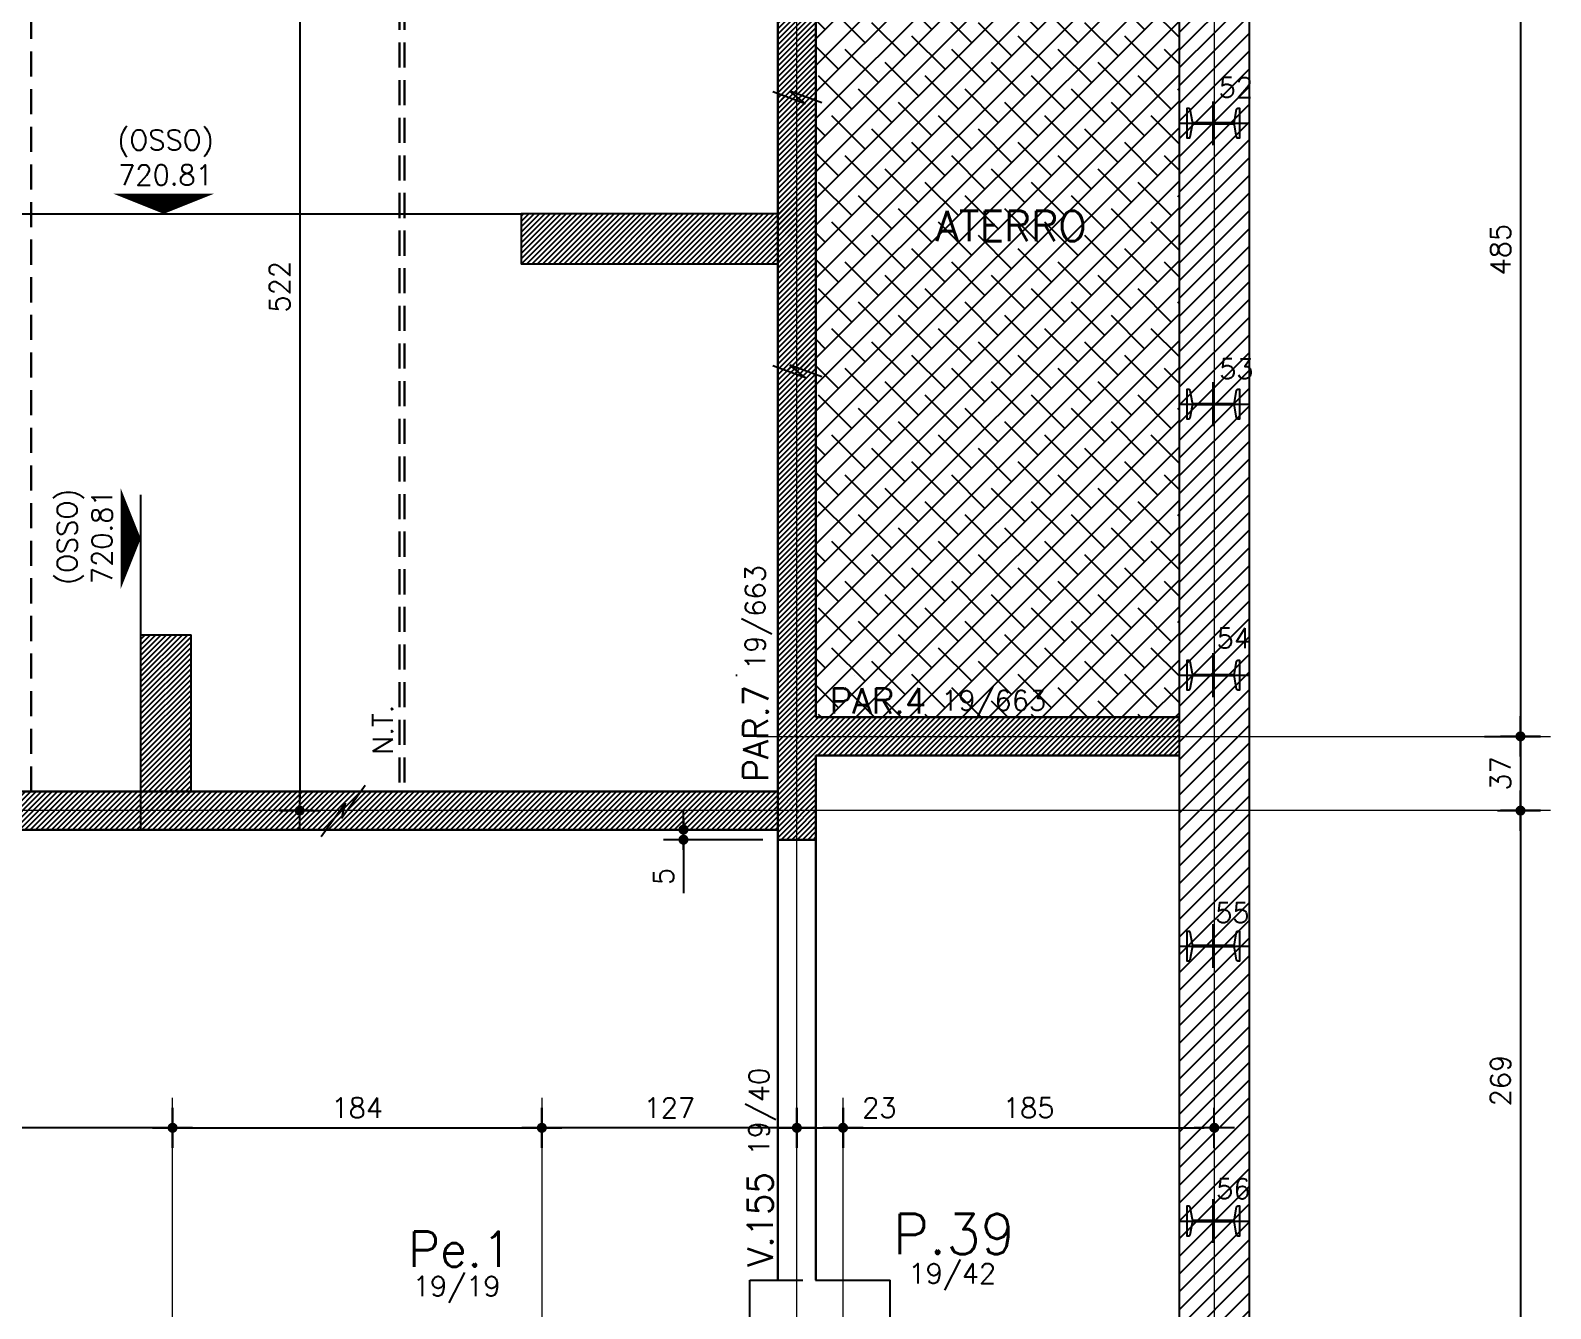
# Model space of a CAD drawing. Header units: inches. Extents: x 164 to 6104, y 4585 to 8790.
# Drawn here: x 3171 to 3928, y 6401 to 7038 of the extents above; entities that cross this region are included whole.
import ezdxf
from ezdxf.enums import TextEntityAlignment as Align

# ---------------------------------------------------------------- set-up
doc = ezdxf.new("R2010")
doc.units = ezdxf.units.IN
doc.header["$LTSCALE"] = 50
doc.header["$MEASUREMENT"] = 0
doc.linetypes.add('DOT', pattern=[6.35, 0, -6.35])
doc.linetypes.add('HIDDEN', pattern=[0.375, 0.25, -0.125])
for name, color, linetype in [('ALVENARIA', 10, 'HIDDEN'), ('ATERRO', 253, 'Continuous'), ('BLOCOS', 3, 'Continuous'), ('CORTE-FORMA', 1, 'Continuous'), ('CORTINA', 7, 'Continuous'), ('COTA', 6, 'Continuous'), ('FO-TEXTO-VIGAS', 3, 'Continuous'), ('NIVEL', 3, 'Continuous'), ('PAREDE', 191, 'Continuous'), ('PERFIL-CORTINA', 210, 'Continuous'), ('TEXTO', 3, 'Continuous'), ('TEXTO_PERFIL', 4, 'Continuous')]:
    doc.layers.add(name, color=color, linetype=linetype)
for name, color, linetype, lineweight in [('FO-Eixos', 150, 'Continuous', 5), ('FO-Textos dos pilares', 3, 'Continuous', 20), ('FO-Vigas', 2, 'Continuous', 30)]:
    doc.layers.add(name, color=color, linetype=linetype, lineweight=lineweight)
doc.styles.add('060CL', font='simplex.shx', dxfattribs={"height": 11.25})
doc.styles.add('ROMANS', font='romans.shx')
doc.dimstyles.new('COTA_50', dxfattribs={"dimscale": 5, "dimtxt": 2, "dimasz": 1, "dimexe": 2, "dimexo": 1.5, "dimgap": 1, "dimtad": 1, "dimzin": 12, "dimdsep": 46, "dimtxsty": 'ROMANS', "dimblk1": 'COTA', "dimblk2": 'COTA', "dimsah": 1, "dimcen": -4, "dimdle": 1.5, "dimclrd": 6, "dimclre": 6, "dimclrt": 3, "dimadec": 0, "dimazin": 0, "dimtfac": 1, "dimtofl": 0, "dimtmove": 0, "dimatfit": 3, "dimldrblk": 'COTA', "dimfxl": 1, "dimtolj": 1, "dimtzin": 12, "dimarcsym": 0})

# ---------------------------------------------------------------- blocks, each defined once
blk = doc.blocks.new('COTA')
at = {"layer": 'COTA'}
for p, q in [((0, -2), (0, 2)), ((2, 0), (-2, 0))]:
    blk.add_line(p, q, dxfattribs=at)
at = {"layer": 'COTA', "const_width": 0.5}
blk.add_lwpolyline([(-0.25, 0, 1), (0.25, 0, 1)], format="xyb", close=True, dxfattribs=at)
blk = doc.blocks.new('*D167')
at = {"layer": 'COTA', "color": 6, "lineweight": -2, "transparency": 16777216}
for p, q in [((3575.99, 6494.34), (3575.99, 6500.79)), ((3760.96, 6494.34), (3760.96, 6500.79)), ((3580.99, 6490.79), (3755.96, 6490.79))]:
    blk.add_line(p, q, dxfattribs=at)
at = {"layer": 'Defpoints', "color": 0, "transparency": 16777216}
for p in [(3760.96, 6490.79), (3575.99, 6486.84), (3760.96, 6486.84)]:
    blk.add_point(p, dxfattribs=at)
at = {"layer": 'COTA', "color": 6, "lineweight": -2, "transparency": 16777216, "xscale": 5, "yscale": 5, "zscale": 5, "rotation": 180}
blk.add_blockref('COTA', (3575.99, 6490.79), dxfattribs=at)
at = {"layer": 'COTA', "color": 6, "lineweight": -2, "transparency": 16777216, "xscale": 5, "yscale": 5, "zscale": 5}
blk.add_blockref('COTA', (3760.96, 6490.79), dxfattribs=at)
at = {"layer": 'COTA', "color": 3, "transparency": 16777216, "insert": (3668.48, 6500.79), "char_height": 10, "attachment_point": 5, "style": 'ROMANS'}
blk.add_mtext('\\A1;185', dxfattribs=at)
blk = doc.blocks.new('*D168')
at = {"layer": 'COTA', "color": 6, "lineweight": -2, "transparency": 16777216}
for p, q in [((3552.99, 6489.06), (3552.99, 6500.79)), ((3575.99, 6489.06), (3575.99, 6500.79)), ((3557.99, 6490.79), (3570.99, 6490.79)), ((3575.99, 6490.79), (3607.18, 6490.79))]:
    blk.add_line(p, q, dxfattribs=at)
at = {"layer": 'Defpoints', "color": 0, "transparency": 16777216}
for p in [(3575.99, 6490.79), (3552.99, 6481.56), (3575.99, 6481.56)]:
    blk.add_point(p, dxfattribs=at)
at = {"layer": 'COTA', "color": 6, "lineweight": -2, "transparency": 16777216, "xscale": 5, "yscale": 5, "zscale": 5, "rotation": 180}
blk.add_blockref('COTA', (3552.99, 6490.79), dxfattribs=at)
at = {"layer": 'COTA', "color": 6, "lineweight": -2, "transparency": 16777216, "xscale": 5, "yscale": 5, "zscale": 5}
blk.add_blockref('COTA', (3575.99, 6490.79), dxfattribs=at)
at = {"layer": 'COTA', "color": 3, "transparency": 16777216, "insert": (3594.09, 6500.79), "char_height": 10, "attachment_point": 5, "style": 'ROMANS'}
blk.add_mtext('\\A1;23', dxfattribs=at)
blk = doc.blocks.new('*D169')
at = {"layer": 'COTA', "color": 6, "lineweight": -2, "transparency": 16777216}
for p, q in [((3425.96, 6486.63), (3425.96, 6500.79)), ((3552.99, 6486.63), (3552.99, 6500.79)), ((3547.99, 6490.79), (3430.96, 6490.79))]:
    blk.add_line(p, q, dxfattribs=at)
at = {"layer": 'Defpoints', "color": 0, "transparency": 16777216}
for p in [(3425.96, 6490.79), (3425.96, 6479.13), (3552.99, 6479.13)]:
    blk.add_point(p, dxfattribs=at)
at = {"layer": 'COTA', "color": 6, "lineweight": -2, "transparency": 16777216, "xscale": 5, "yscale": 5, "zscale": 5, "rotation": 180}
blk.add_blockref('COTA', (3425.96, 6490.79), dxfattribs=at)
at = {"layer": 'COTA', "color": 6, "lineweight": -2, "transparency": 16777216, "xscale": 5, "yscale": 5, "zscale": 5}
blk.add_blockref('COTA', (3552.99, 6490.79), dxfattribs=at)
at = {"layer": 'COTA', "color": 3, "transparency": 16777216, "insert": (3489.48, 6500.79), "char_height": 10, "attachment_point": 5, "style": 'ROMANS'}
blk.add_mtext('\\A1;127', dxfattribs=at)
blk = doc.blocks.new('*D170')
at = {"layer": 'COTA', "color": 6, "lineweight": -2, "transparency": 16777216}
for p, q in [((3053.99, 6487.3), (3053.99, 6500.79)), ((3241.99, 6487.3), (3241.99, 6500.79)), ((3236.99, 6490.79), (3058.99, 6490.79))]:
    blk.add_line(p, q, dxfattribs=at)
at = {"layer": 'Defpoints', "color": 0, "transparency": 16777216}
for p in [(3053.99, 6490.79), (3053.99, 6479.8), (3241.99, 6479.8)]:
    blk.add_point(p, dxfattribs=at)
at = {"layer": 'COTA', "color": 6, "lineweight": -2, "transparency": 16777216, "xscale": 5, "yscale": 5, "zscale": 5, "rotation": 180}
blk.add_blockref('COTA', (3053.99, 6490.79), dxfattribs=at)
at = {"layer": 'COTA', "color": 6, "lineweight": -2, "transparency": 16777216, "xscale": 5, "yscale": 5, "zscale": 5}
blk.add_blockref('COTA', (3241.99, 6490.79), dxfattribs=at)
at = {"layer": 'COTA', "color": 3, "transparency": 16777216, "insert": (3147.99, 6500.79), "char_height": 10, "attachment_point": 5, "style": 'ROMANS'}
blk.add_mtext('\\A1;188', dxfattribs=at)
blk = doc.blocks.new('*D228')
at = {"layer": 'COTA', "color": 6, "lineweight": -2, "transparency": 16777216}
for p, q in [((3909, 6685.84), (3923.5, 6685.84)), ((3913.5, 6680.84), (3913.5, 6653.84)), ((3909, 6648.84), (3923.5, 6648.84))]:
    blk.add_line(p, q, dxfattribs=at)
at = {"layer": 'Defpoints', "color": 0, "transparency": 16777216}
for p in [(3901.5, 6685.84), (3901.5, 6648.84), (3913.5, 6648.84)]:
    blk.add_point(p, dxfattribs=at)
at = {"layer": 'COTA', "color": 6, "lineweight": -2, "transparency": 16777216, "xscale": 5, "yscale": 5, "zscale": 5}
for p, rotation in [((3913.5, 6685.84), 90), ((3913.5, 6648.84), 270)]:
    blk.add_blockref('COTA', p, dxfattribs=dict(at, rotation=rotation))
at = {"layer": 'COTA', "color": 3, "transparency": 16777216, "insert": (3903.5, 6667.34), "char_height": 10, "attachment_point": 5, "rotation": 90, "style": 'ROMANS'}
blk.add_mtext('\\A1;37', dxfattribs=at)
blk = doc.blocks.new('*D229')
at = {"layer": 'COTA', "color": 6, "lineweight": -2, "transparency": 16777216}
for p, q in [((3902, 6648.84), (3923.5, 6648.84)), ((3913.5, 6643.84), (3913.5, 6384.84)), ((3902, 6379.84), (3923.5, 6379.84))]:
    blk.add_line(p, q, dxfattribs=at)
at = {"layer": 'Defpoints', "color": 0, "transparency": 16777216}
for p in [(3894.5, 6648.84), (3894.5, 6379.84), (3913.5, 6379.84)]:
    blk.add_point(p, dxfattribs=at)
at = {"layer": 'COTA', "color": 6, "lineweight": -2, "transparency": 16777216, "xscale": 5, "yscale": 5, "zscale": 5}
for p, rotation in [((3913.5, 6648.84), 90), ((3913.5, 6379.84), 270)]:
    blk.add_blockref('COTA', p, dxfattribs=dict(at, rotation=rotation))
at = {"layer": 'COTA', "color": 3, "transparency": 16777216, "insert": (3903.5, 6514.34), "char_height": 10, "attachment_point": 5, "rotation": 90, "style": 'ROMANS'}
blk.add_mtext('\\A1;269', dxfattribs=at)
blk = doc.blocks.new('*D231')
at = {"layer": 'COTA', "color": 6, "lineweight": -2, "transparency": 16777216}
for p, q in [((3312, 7170.84), (3295.33, 7170.84)), ((3305.33, 7165.84), (3305.33, 6653.84)), ((3312, 6648.84), (3295.33, 6648.84))]:
    blk.add_line(p, q, dxfattribs=at)
at = {"layer": 'Defpoints', "color": 0, "transparency": 16777216}
for p in [(3319.5, 7170.84), (3305.33, 6648.84), (3319.5, 6648.84)]:
    blk.add_point(p, dxfattribs=at)
at = {"layer": 'COTA', "color": 6, "lineweight": -2, "transparency": 16777216, "xscale": 5, "yscale": 5, "zscale": 5}
for p, rotation in [((3305.33, 7170.84), 90), ((3305.33, 6648.84), 270)]:
    blk.add_blockref('COTA', p, dxfattribs=dict(at, rotation=rotation))
at = {"layer": 'COTA', "color": 3, "transparency": 16777216, "insert": (3295.33, 6909.84), "char_height": 10, "attachment_point": 5, "rotation": 90, "style": 'ROMANS'}
blk.add_mtext('\\A1;522', dxfattribs=at)
blk = doc.blocks.new('*D241')
at = {"layer": 'COTA', "color": 6, "lineweight": -2, "transparency": 16777216}
for p, q in [((3241.99, 6486.5), (3241.99, 6500.79)), ((3425.96, 6486.5), (3425.96, 6500.79)), ((3246.99, 6490.79), (3420.96, 6490.79))]:
    blk.add_line(p, q, dxfattribs=at)
at = {"layer": 'Defpoints', "color": 0, "transparency": 16777216}
for p in [(3425.96, 6490.79), (3241.99, 6479), (3425.96, 6479)]:
    blk.add_point(p, dxfattribs=at)
at = {"layer": 'COTA', "color": 6, "lineweight": -2, "transparency": 16777216, "xscale": 5, "yscale": 5, "zscale": 5, "rotation": 180}
blk.add_blockref('COTA', (3241.99, 6490.79), dxfattribs=at)
at = {"layer": 'COTA', "color": 6, "lineweight": -2, "transparency": 16777216, "xscale": 5, "yscale": 5, "zscale": 5}
blk.add_blockref('COTA', (3425.96, 6490.79), dxfattribs=at)
at = {"layer": 'COTA', "color": 3, "transparency": 16777216, "insert": (3333.98, 6500.79), "char_height": 10, "attachment_point": 5, "style": 'ROMANS'}
blk.add_mtext('\\A1;184', dxfattribs=at)
blk = doc.blocks.new('*D242')
at = {"layer": 'COTA', "color": 6, "lineweight": -2, "transparency": 16777216}
for p, q in [((3895.5, 7170.84), (3923.5, 7170.84)), ((3913.5, 7165.84), (3913.5, 6690.84)), ((3895.5, 6685.84), (3923.5, 6685.84))]:
    blk.add_line(p, q, dxfattribs=at)
at = {"layer": 'Defpoints', "color": 0, "transparency": 16777216}
for p in [(3888, 7170.84), (3888, 6685.84), (3913.5, 6685.84)]:
    blk.add_point(p, dxfattribs=at)
at = {"layer": 'COTA', "color": 6, "lineweight": -2, "transparency": 16777216, "xscale": 5, "yscale": 5, "zscale": 5}
for p, rotation in [((3913.5, 7170.84), 90), ((3913.5, 6685.84), 270)]:
    blk.add_blockref('COTA', p, dxfattribs=dict(at, rotation=rotation))
at = {"layer": 'COTA', "color": 3, "transparency": 16777216, "insert": (3903.5, 6928.34), "char_height": 10, "attachment_point": 5, "rotation": 90, "style": 'ROMANS'}
blk.add_mtext('\\A1;485', dxfattribs=at)
blk = doc.blocks.new('*D265')
at = {"layer": 'COTA', "color": 6, "lineweight": -2, "transparency": 16777216}
for p, q in [((3496.5, 6644.34), (3496.5, 6649.34)), ((3504, 6639.34), (3486.5, 6639.34)), ((3535.99, 6634.34), (3486.5, 6634.34)), ((3496.5, 6629.34), (3496.5, 6607.67))]:
    blk.add_line(p, q, dxfattribs=at)
at = {"layer": 'Defpoints', "color": 0, "transparency": 16777216}
for p in [(3496.5, 6634.34), (3511.5, 6639.34), (3543.49, 6634.34)]:
    blk.add_point(p, dxfattribs=at)
at = {"layer": 'COTA', "color": 6, "lineweight": -2, "transparency": 16777216, "xscale": 5, "yscale": 5, "zscale": 5}
for p, rotation in [((3496.5, 6639.34), 270), ((3496.5, 6634.34), 90)]:
    blk.add_blockref('COTA', p, dxfattribs=dict(at, rotation=rotation))
at = {"layer": 'COTA', "color": 3, "transparency": 16777216, "insert": (3486.5, 6616.01), "char_height": 10, "attachment_point": 5, "rotation": 90, "style": 'ROMANS'}
blk.add_mtext('\\A1;5', dxfattribs=at)

msp = doc.modelspace()

# ---------------------------------------------------------------- hatches: boundary and pattern name
at = {"layer": 'ATERRO'}
h = msp.add_hatch(dxfattribs=at)
h.set_pattern_fill('ANSI38', color=256, scale=75)
h.set_pattern_definition([(45, (1220.449, 13706.989), (-6.629126, 6.629126), []), (135, (1220.449, 13706.989), (-19.887378, 6.629126), [23.4375, -14.0625])])
h.paths.add_polyline_path([(3743.45968, 7161.33875), (3562.49312, 7161.33875), (3562.49312, 6695.33875), (3743.45968, 6695.33875)])
at = {"layer": 'CORTE-FORMA'}
h = msp.add_hatch(dxfattribs=at)
h.set_pattern_fill('ANSI31', color=70, scale=15)
h.paths.add_polyline_path([(3552.99312, 7002.58931), (3543.49312, 7006.0791), (3543.49312, 6946.19647), (3543.49312, 6869.5791), (3552.99312, 6866.08931), (3552.99312, 6868.03866), (3549.56348, 6870.84917), (3552.99312, 6869.58931)])
h.paths.add_polyline_path([(3562.49312, 7002.59951), (3552.99312, 7006.08931), (3552.99312, 7004.53866), (3557.30458, 7001.0055), (3552.99312, 7002.58931), (3552.99312, 6869.58931), (3562.49312, 6866.09951)])
h.paths.add_polyline_path([(3543.49312, 6946.19647), (3415.62143, 6946.19647), (3415.62143, 6921.19647), (3543.49312, 6921.19647)])
h = msp.add_hatch(dxfattribs=at)
h.set_pattern_fill('ANSI31', color=70, scale=15)
h.paths.add_polyline_path([(3251.17547, 6736.47274), (3226.17547, 6736.47274), (3226.17547, 6658.33873), (3251.17547, 6658.33873)])
h.paths.add_polyline_path([(3335.70653, 6658.33873), (3226.17547, 6658.33873), (3226.17547, 6648.83873), (3325.31437, 6648.83873), (3327.98073, 6652.51398), (3327.04378, 6648.83873), (3328.81437, 6648.83873)])
h.paths.add_polyline_path([(3325.31437, 6648.83873), (3226.17547, 6648.83873), (3226.17547, 6639.33873), (3318.42222, 6639.33873)])
at = {"layer": 'CORTINA'}
h = msp.add_hatch(dxfattribs=at)
h.set_pattern_fill('ANSI31', color=253, scale=50)
h.set_pattern_definition([(45, (337.457, 4585.132), (-4.419417, 4.419417), [])])
h.paths.add_polyline_path([(3743.45968, 5673.85557), (1473.10144, 5602.83875), (811.00984, 5602.83875), (816.97404, 7570.33875), (781.97388, 7570.33875), (775.90358, 5567.83875), (1473.64871, 5567.83875), (3743.45968, 5638.83845), (3743.45968, 5634.44181), (3778.45968, 5634.44181), (3778.45968, 7632.33875), (3743.45968, 7632.33875)])
at = {"layer": 'PAREDE', "linetype": 'Continuous'}
h = msp.add_hatch(dxfattribs=at)
h.set_pattern_fill('ANSI31', color=21, scale=15)
h.paths.add_polyline_path([(3743.45968, 7180.33875), (3562.49312, 7180.33875), (3552.99312, 7180.33876), (3543.49312, 7180.33876), (3543.49312, 6716.33875), (3562.49312, 6716.33875), (3562.49312, 7161.33875), (3743.45968, 7161.33875)])
h.paths.add_polyline_path([(3743.45968, 6695.33875), (3562.49312, 6695.33875), (3562.49312, 6716.33875), (3543.49312, 6716.33875), (3543.49312, 6658.33873), (3522.95968, 6658.33873), (3522.95968, 6639.33873), (3562.49312, 6639.33873), (3562.49312, 6676.33875), (3743.45968, 6676.33875)])
h.paths.add_polyline_path([(3522.95968, 6658.33873), (2966.99312, 6658.33873), (2966.99312, 6639.33873), (3522.95968, 6639.33873)])
h.paths.add_polyline_path([(2966.99312, 7269.83875), (2957.49311, 7269.83875), (2947.99312, 7269.83875), (2947.99312, 6679.33875), (2966.99312, 6679.33875)])
h.paths.add_polyline_path([(2966.99312, 7708.39516), (2947.99312, 7708.39516), (2947.99312, 7319.83875), (2957.49311, 7319.83875), (2966.99312, 7319.83875)])
h.paths.add_polyline_path([(2966.99312, 7800.33875), (3023.49312, 7800.33875), (3023.49312, 7807.33875), (3023.49312, 7819.33875), (2947.99312, 7819.33875), (2947.99312, 7708.39516), (2966.99312, 7708.39516)])
h.paths.add_polyline_path([(3367.99312, 7812.33875), (3543.49312, 7812.33875), (3543.49312, 7831.33875), (3348.99312, 7831.33875), (3348.99312, 7819.33875), (3093.49312, 7819.33875), (3093.49312, 7807.33875), (3093.49312, 7800.33875), (3367.99312, 7800.33875)])
h = msp.add_hatch(dxfattribs=at)
h.set_pattern_fill('ANSI31', color=21, scale=15)
h.paths.add_polyline_path([(3552.99312, 6639.33873), (3543.49312, 6639.33873), (3543.49312, 6634.33873), (3552.99312, 6634.33873)])
h.paths.add_polyline_path([(3562.49312, 6639.33873), (3552.99312, 6639.33873), (3552.99312, 6634.33873), (3562.49312, 6634.33873)])

# ---------------------------------------------------------------- linework, layer by layer
at = {"color": 7, "linetype": 'Continuous', "lineweight": 13}
msp.add_line((3778.49284, 7847.33874), (3778.49284, 5634.44181), dxfattribs=at)
at = {"layer": 'ALVENARIA', "linetype": 'DOT', "ltscale": 0.2}
for p, q in [((3581.95968, 6716.33875), (3522.95968, 6716.33875)), ((3522.95968, 6716.33875), (3522.95968, 6619.33875))]:
    msp.add_line(p, q, dxfattribs=at)
at = {"layer": 'BLOCOS'}
for p, q in [((3529.49312, 6414.83875), (3543.49312, 6414.83875)), ((3529.49312, 6389.33875), (3529.49312, 6414.83875)), ((3562.49312, 6414.83875), (3599.49312, 6414.83875)), ((3599.49312, 6389.33875), (3599.49312, 6414.83875))]:
    msp.add_line(p, q, dxfattribs=at)
at = {"layer": 'BLOCOS', "color": 8, "linetype": 'HIDDEN'}
msp.add_line((3543.49312, 6414.83875), (3562.49312, 6414.83875), dxfattribs=at)
at = {"layer": 'CORTE-FORMA', "color": 8}
for p, q in [((3557.30458, 7001.0055), (3540.98623, 7007)), ((3565.48623, 7001.5), (3549.56348, 7007.34917)), ((3557.30458, 7001.0055), (3549.56348, 7007.34917)), ((3094.8648, 6946.19647), (3415.62143, 6946.19647)), ((3557.30458, 6864.5055), (3540.98623, 6870.5)), ((3565.48623, 6865), (3549.56348, 6870.84917)), ((3557.30458, 6864.5055), (3549.56348, 6870.84917)), ((3226.17547, 6736.47274), (3226.17547, 6806.16231)), ((3326.08451, 6645.07594), (3338, 6661.5)), ((3316, 6636), (3327.98073, 6652.51398)), ((3327.98073, 6652.51398), (3326.08451, 6645.07594))]:
    msp.add_line(p, q, dxfattribs=at)
at = {"layer": 'CORTE-FORMA'}
for p, q in [((3543.49312, 7006.0791), (3543.49312, 6946.19647)), ((3562.49312, 7002.59951), (3562.49312, 6866.09951)), ((3543.49312, 6946.19647), (3415.62143, 6946.19647)), ((3543.49312, 6921.19647), (3415.62143, 6921.19647)), ((3543.49312, 6921.19647), (3543.49312, 6869.5791)), ((3226.17547, 6639.33873), (3226.17547, 6736.47274)), ((3251.17547, 6658.33873), (3251.17547, 6736.47274)), ((3251.17547, 6658.33873), (3335.70653, 6658.33873)), ((3226.17547, 6639.33873), (3318.42222, 6639.33873))]:
    msp.add_line(p, q, dxfattribs=at)
at = {"layer": 'CORTE-FORMA', "color": 70}
for p, q in [((3415.62143, 6946.19647), (3415.62143, 6921.19647)), ((3226.17547, 6736.47274), (3251.17547, 6736.47274))]:
    msp.add_line(p, q, dxfattribs=at)
at = {"layer": 'CORTINA'}
for p, q in [((3778.45968, 5634.44181), (3778.45968, 8358.23875)), ((3743.45968, 7646.33875), (3743.45968, 5634.44181))]:
    msp.add_line(p, q, dxfattribs=at)
at = {"layer": 'FO-Eixos'}
for p, q in [((3552.99312, 6364.5417), (3552.99312, 8487.88815)), ((3760.95968, 8487.88815), (3760.95968, 5433.12906)), ((3533, 6685.83875), (3928.49718, 6685.83875)), ((3928.49718, 6648.83873), (2862, 6648.83873)), ((3241.99312, 6088.32565), (3241.99312, 6505.79391)), ((3425.95968, 6505.79391), (3425.95968, 6130.95286)), ((3575.99312, 5433.12906), (3575.99312, 6505.79391))]:
    msp.add_line(p, q, dxfattribs=at)
at = {"layer": 'FO-Vigas', "color": 8, "linetype": 'HIDDEN'}
for p, q in [((3171.49311, 6658.33873), (3171.49311, 7800.33875)), ((3354.99311, 7800.33875), (3354.99311, 6658.33873)), ((3357.49311, 7800.33875), (3357.49311, 6658.33873))]:
    msp.add_line(p, q, dxfattribs=at)
at = {"layer": 'FO-Vigas'}
for p, q in [((3543.49312, 6634.33873), (3543.49312, 7180.33875)), ((3562.49312, 6695.33875), (3562.49312, 7161.33875)), ((3562.49312, 6695.33875), (3743.45968, 6695.33875)), ((3562.49312, 6676.33875), (3743.45968, 6676.33875)), ((3562.49312, 6676.33875), (3562.49312, 6634.33873)), ((3543.49312, 6658.33873), (2966.99312, 6658.33873)), ((3543.49312, 6639.33873), (2966.99312, 6639.33873)), ((3562.49312, 6634.33873), (3543.49312, 6634.33873)), ((3543.49312, 6634.33873), (3543.49312, 6414.83875)), ((3562.49312, 6634.33873), (3562.49312, 6414.83875))]:
    msp.add_line(p, q, dxfattribs=at)
at = {"layer": 'NIVEL', "color": 1}
for points in [[(3237.5683, 6946.19647, 0, 50, 0), (3237.5683, 6956.19647, 50, 50, 0)], [(3226.17547, 6784.39494, 0, 50, 0), (3216.17547, 6784.39494, 50, 50, 0)]]:
    msp.add_lwpolyline(points, format="xyseb", dxfattribs=at)
at = {"layer": 'PERFIL-CORTINA', "color": 210}
for p, q in [((3760.45968, 6980.42978), (3760.45968, 7002.24772)), ((3743.11087, 6991.33875), (3777.80848, 6991.33875)), ((3760.45968, 6840.42978), (3760.45968, 6862.24772)), ((3743.11087, 6851.33875), (3777.80848, 6851.33875)), ((3760.45968, 6705.42978), (3760.45968, 6727.24772)), ((3743.11087, 6716.33875), (3777.80848, 6716.33875)), ((3760.45968, 6570.42978), (3760.45968, 6592.24772)), ((3743.11087, 6581.33875), (3777.80848, 6581.33875)), ((3760.45968, 6433.42978), (3760.45968, 6455.24772)), ((3743.11087, 6444.33875), (3777.80848, 6444.33875))]:
    msp.add_line(p, q, dxfattribs=at)
for points in [[(3770.42491, 6990.94525), (3750.49559, 6990.94525, 0.348536415), (3749.88695, 6990.46232), (3748.82241, 6984.32168, -0.348536415), (3748.21377, 6983.83875), (3747.45968, 6983.83875), (3747.45968, 6998.83875), (3748.21377, 6998.83875, -0.348536415), (3748.82241, 6998.35582), (3749.88695, 6992.21518, 0.348536415), (3750.49559, 6991.73225), (3770.42377, 6991.73225, 0.348536415), (3771.03241, 6992.21518), (3772.09695, 6998.35582, -0.348536415), (3772.70559, 6998.83875), (3773.45968, 6998.83875), (3773.45968, 6983.83875), (3772.70559, 6983.83875, -0.348536415), (3772.09695, 6984.32168), (3771.03241, 6990.46232, 0.349049903), (3770.42262, 6990.94525)], [(3770.42491, 6850.94525), (3750.49559, 6850.94525, 0.348536415), (3749.88695, 6850.46232), (3748.82241, 6844.32168, -0.348536415), (3748.21377, 6843.83875), (3747.45968, 6843.83875), (3747.45968, 6858.83875), (3748.21377, 6858.83875, -0.348536415), (3748.82241, 6858.35582), (3749.88695, 6852.21518, 0.348536415), (3750.49559, 6851.73225), (3770.42377, 6851.73225, 0.348536415), (3771.03241, 6852.21518), (3772.09695, 6858.35582, -0.348536415), (3772.70559, 6858.83875), (3773.45968, 6858.83875), (3773.45968, 6843.83875), (3772.70559, 6843.83875, -0.348536415), (3772.09695, 6844.32168), (3771.03241, 6850.46232, 0.349049903), (3770.42262, 6850.94525)], [(3770.42491, 6715.94525), (3750.49559, 6715.94525, 0.348536415), (3749.88695, 6715.46232), (3748.82241, 6709.32168, -0.348536415), (3748.21377, 6708.83875), (3747.45968, 6708.83875), (3747.45968, 6723.83875), (3748.21377, 6723.83875, -0.348536415), (3748.82241, 6723.35582), (3749.88695, 6717.21518, 0.348536415), (3750.49559, 6716.73225), (3770.42377, 6716.73225, 0.348536415), (3771.03241, 6717.21518), (3772.09695, 6723.35582, -0.348536415), (3772.70559, 6723.83875), (3773.45968, 6723.83875), (3773.45968, 6708.83875), (3772.70559, 6708.83875, -0.348536415), (3772.09695, 6709.32168), (3771.03241, 6715.46232, 0.349049903), (3770.42262, 6715.94525)], [(3770.42491, 6580.94525), (3750.49559, 6580.94525, 0.348536415), (3749.88695, 6580.46232), (3748.82241, 6574.32168, -0.348536415), (3748.21377, 6573.83875), (3747.45968, 6573.83875), (3747.45968, 6588.83875), (3748.21377, 6588.83875, -0.348536415), (3748.82241, 6588.35582), (3749.88695, 6582.21518, 0.348536415), (3750.49559, 6581.73225), (3770.42377, 6581.73225, 0.348536415), (3771.03241, 6582.21518), (3772.09695, 6588.35582, -0.348536415), (3772.70559, 6588.83875), (3773.45968, 6588.83875), (3773.45968, 6573.83875), (3772.70559, 6573.83875, -0.348536415), (3772.09695, 6574.32168), (3771.03241, 6580.46232, 0.349049903), (3770.42262, 6580.94525)], [(3770.42491, 6443.94525), (3750.49559, 6443.94525, 0.348536415), (3749.88695, 6443.46232), (3748.82241, 6437.32168, -0.348536415), (3748.21377, 6436.83875), (3747.45968, 6436.83875), (3747.45968, 6451.83875), (3748.21377, 6451.83875, -0.348536415), (3748.82241, 6451.35582), (3749.88695, 6445.21518, 0.348536415), (3750.49559, 6444.73225), (3770.42377, 6444.73225, 0.348536415), (3771.03241, 6445.21518), (3772.09695, 6451.35582, -0.348536415), (3772.70559, 6451.83875), (3773.45968, 6451.83875), (3773.45968, 6436.83875), (3772.70559, 6436.83875, -0.348536415), (3772.09695, 6437.32168), (3771.03241, 6443.46232, 0.349049903), (3770.42262, 6443.94525)]]:
    msp.add_lwpolyline(points, format="xyb", dxfattribs=at)

# ---------------------------------------------------------------- texts
at = {"layer": 'FO-TEXTO-VIGAS', "style": 'ROMANS'}
for s, p in [('19/663', (3537.26056, 6718.90588)), ('N.T.', (3351.71942, 6676.71432)), ('19/40', (3539.12937, 6476.96369))]:
    msp.add_text(s, height=10, rotation=90, dxfattribs=at).set_placement(p)
msp.add_text('19/663', height=10, dxfattribs=at).set_placement((3624.90588, 6698.73944))
at = {"layer": 'FO-TEXTO-VIGAS', "color": 1, "style": 'ROMANS'}
for s, p in [('PAR.7', (3538.70507, 6663.2732)), ('V.155', (3540.96181, 6421.57811))]:
    msp.add_text(s, height=12.5, rotation=90, dxfattribs=at).set_placement(p)
msp.add_text('PAR.4', height=12.5, dxfattribs=at).set_placement((3569.2732, 6697.29493))
at = {"layer": 'FO-Textos dos pilares', "color": 1, "style": 'ROMANS'}
for s, height, p in [('P.39', 20, (3600.83602, 6427.89428)), ('Pe.1', 17.5, (3359.40875, 6421.55488))]:
    msp.add_text(s, height=height, dxfattribs=at).set_placement(p)
at = {"layer": 'FO-Textos dos pilares', "color": 3, "style": 'ROMANS'}
for s, p in [('19/42', (3608.57395, 6413.20207)), ('19/19', (3361.64667, 6406.86267))]:
    msp.add_text(s, height=10, dxfattribs=at).set_placement(p)
at = {"layer": 'NIVEL', "color": 3, "style": 'ROMANS'}
for s, p in [('(OSSO)', (3238.45607, 6977.9586)), ('720.81', (3238.45607, 6960.54968))]:
    msp.add_text(s, height=10, dxfattribs=at).set_placement(p, align=Align.CENTER)
for s, p in [('(OSSO)', (3194.41334, 6785.28271)), ('720.81', (3211.82226, 6785.28271))]:
    msp.add_text(s, height=10, rotation=90, dxfattribs=at).set_placement(p, align=Align.CENTER)
at = {"layer": 'TEXTO', "color": 1, "style": 'ROMANS'}
msp.add_text('ATERRO', height=15, dxfattribs=at).set_placement((3622.13222, 6932.62138))
at = {"layer": 'TEXTO_PERFIL', "color": 3, "style": '060CL'}
for s, p in [('52', (3763.09279, 7004.19318)), ('53', (3763.34472, 6863.9415)), ('54', (3762.0851, 6729.69656)), ('55', (3761.32934, 6592.93475)), ('56', (3761.83317, 6455.43137))]:
    msp.add_text(s, height=10, dxfattribs=at).set_placement(p)

# ---------------------------------------------------------------- dimensions: what is measured, and where the dimension line sits
at = {"layer": 'COTA'}
for base, p1, p2, picture, middle in [((3305.32508, 6648.83873), (3319.5, 7170.83875), (3319.5, 6648.83873), '*D231', (3295.32508, 6909.83874)), ((3913.49718, 6685.83875), (3888, 7170.83875), (3888, 6685.83875), '*D242', (3903.49718, 6928.33875)), ((3913.49718, 6648.83873), (3901.5, 6685.83875), (3901.5, 6648.83873), '*D228', (3903.49718, 6667.33874)), ((3913.49718, 6379.83875), (3894.5, 6648.83873), (3894.5, 6379.83875), '*D229', (3903.49718, 6514.33874)), ((3496.5, 6634.33873), (3511.5, 6639.33873), (3543.49312, 6634.33873), '*D265', (3486.5, 6616.0054))]:
    dim = msp.add_linear_dim(base=base, p1=p1, p2=p2, angle=90, dimstyle='COTA_50', dxfattribs=at)
    dim.commit()
    dim.dimension.update_dxf_attribs({"geometry": picture, "text_midpoint": middle})
for base, p1, p2, picture, middle in [((3053.99312, 6490.79391), (3241.99312, 6479.79812), (3053.99312, 6479.79812), '*D170', (3147.99312, 6500.79391)), ((3575.99312, 6490.79391), (3552.99312, 6481.56271), (3575.99312, 6481.56271), '*D168', (3594.08835, 6500.79391))]:
    dim = msp.add_linear_dim(base=base, p1=p1, p2=p2, dimstyle='COTA_50', dxfattribs=at)
    dim.commit()
    dim.dimension.update_dxf_attribs({"geometry": picture, "text_midpoint": middle})
for base, p1, p2, picture, middle in [((3425.95968, 6490.79391), (3241.99312, 6479), (3425.95968, 6479), '*D241', (3333.9764, 6500.79391)), ((3425.95968, 6490.79391), (3552.99312, 6479.12898), (3425.95968, 6479.12898), '*D169', (3489.4764, 6500.79391)), ((3760.95968, 6490.79391), (3575.99312, 6486.83575), (3760.95968, 6486.83575), '*D167', (3668.4764, 6500.79391))]:
    dim = msp.add_linear_dim(base=base, p1=p1, p2=p2, dimstyle='COTA_50', override={"dimdec": 0}, dxfattribs=at)
    dim.commit()
    dim.dimension.update_dxf_attribs({"geometry": picture, "text_midpoint": middle})

doc.saveas('drawing.dxf')
